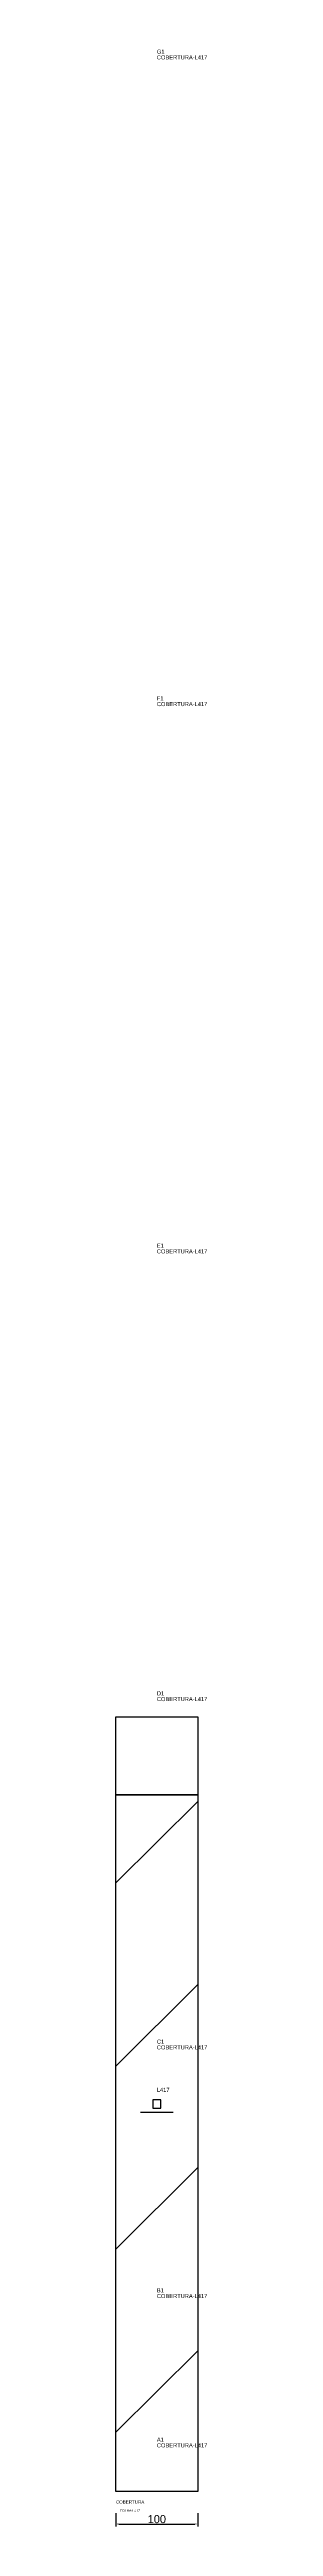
# Model space of a CAD drawing. Header units: metres. Extents: x 222 to 334, y -791 to 2246.
import ezdxf

# ---------------------------------------------------------------- set-up
doc = ezdxf.new("R2010")
doc.units = ezdxf.units.M
for name, color, linetype in [('3', 3, 'CONTINUOUS'), ('AUX00', 7, 'CONTINUOUS'), ('COTA', 241, 'CONTINUOUS'), ('FOLHA', 255, 'CONTINUOUS'), ('Hachura', 251, 'CONTINUOUS'), ('NOMENCLATURA', 7, 'CONTINUOUS'), ('Nível', 160, 'CONTINUOUS'), ('Painéis', 200, 'CONTINUOUS'), ('Pilares', 5, 'CONTINUOUS'), ('SARR_2.2x7', 40, 'CONTINUOUS')]:
    doc.layers.add(name, color=color, linetype=linetype)
doc.styles.add('ARIAL', font='Arial.ttf')
doc.styles.add('STR_STANDARD', font='arial.ttf')
doc.dimstyles.new('EZ DXF', dxfattribs={"dimtxt": 10, "dimasz": 3.5, "dimexe": 3, "dimexo": 1.5, "dimgap": 1, "dimtad": 1, "dimdec": 1, "dimdsep": 46, "dimcen": 2.5, "dimazin": 3, "dimtfac": 1, "dimtmove": 0, "dimatfit": 3})

msp = doc.modelspace()

# ---------------------------------------------------------------- hatches: boundary and pattern name
at = {"layer": 'Hachura'}
h = msp.add_hatch(dxfattribs=at)
h.set_pattern_fill('ANSI31', scale=50)
h.paths.add_polyline_path([(222.2, -748.32), (222.2, 201.5), (322.2, 201.5), (322.2, -748.32)])
h = msp.add_hatch(dxfattribs=at)
h.set_pattern_fill('ANSI31', scale=50)
h.paths.add_polyline_path([(222.2, -748.32), (222.2, 201.5), (322.2, 201.5), (322.2, -748.32)])

# ---------------------------------------------------------------- linework, layer by layer
at = {"layer": '3'}
msp.add_lwpolyline([(222.2, 105.68), (322.2, 105.68)], close=True, dxfattribs=at)
msp.add_lwpolyline([(222.2, 105.68), (322.2, 105.68)], close=True, dxfattribs=at)
at = {"layer": 'Painéis', "color": 200}
for p, q in [((222.2, -748.32), (222.2, 201.5)), ((222.2, 201.5), (322.2, 201.5)), ((222.2, -748.32), (222.2, 201.5)), ((222.2, 201.5), (322.2, 201.5)), ((322.2, 201.5), (322.2, -748.32)), ((322.2, 201.5), (322.2, -748.32)), ((322.2, -748.32), (222.2, -748.32)), ((322.2, -748.32), (222.2, -748.32))]:
    msp.add_line(p, q, dxfattribs=at)
at = {"layer": 'Pilares'}
msp.add_lwpolyline([(267.2, -278.41), (277.2, -278.41), (277.2, -268.41), (267.2, -268.41)], close=True, dxfattribs=at)
msp.add_lwpolyline([(267.2, -278.41), (277.2, -278.41), (277.2, -268.41), (267.2, -268.41)], close=True, dxfattribs=at)
at = {"layer": 'SARR_2.2x7'}
msp.add_line((252.2, -283.41), (292.2, -283.41), dxfattribs=at)
msp.add_line((252.2, -283.41), (292.2, -283.41), dxfattribs=at)

# ---------------------------------------------------------------- texts
at = {"layer": '3', "style": 'STR_STANDARD'}
for s, p in [('G1', (272.2, 2240.68)), ('G1', (272.2, 2240.68)), ('F1', (272.2, 1447.68)), ('F1', (272.2, 1447.68)), ('E1', (272.2, 776.68)), ('E1', (272.2, 776.68)), ('D1', (272.2, 227.68)), ('D1', (272.2, 227.68)), ('C1', (272.2, -199.32)), ('C1', (272.2, -199.32)), ('B1', (272.2, -504.32)), ('B1', (272.2, -504.32)), ('A1', (272.2, -687.32)), ('A1', (272.2, -687.32))]:
    msp.add_text(s, height=5, dxfattribs=at).set_placement(p)
at = {"layer": 'AUX00', "style": 'STR_STANDARD'}
for p in [(272.2, 2233.68), (272.2, 2233.68), (272.2, 1440.68), (272.2, 1440.68), (272.2, 769.68), (272.2, 769.68), (272.2, 220.68), (272.2, 220.68), (272.2, -206.32), (272.2, -206.32), (272.2, -511.32), (272.2, -511.32), (272.2, -694.32), (272.2, -694.32)]:
    msp.add_text('COBERTURA-L417', height=5, dxfattribs=at).set_placement(p)
at = {"layer": 'FOLHA'}
msp.add_text('FOLHA-L417', height=3, dxfattribs=at).set_placement((227.2, -773.32))
msp.add_text('FOLHA-L417', height=3, dxfattribs=at).set_placement((227.2, -773.32))
at = {"layer": 'NOMENCLATURA', "insert": (272.2, -253.41), "char_height": 5, "attachment_point": 1, "style": 'ARIAL'}
msp.add_mtext('L417', dxfattribs=at)
msp.add_mtext('L417', dxfattribs=at)
at = {"layer": 'Nível'}
msp.add_text('COBERTURA', height=4, dxfattribs=at).set_placement((222.2, -763.32))
msp.add_text('COBERTURA', height=4, dxfattribs=at).set_placement((222.2, -763.32))

# ---------------------------------------------------------------- dimensions: what is measured, and where the dimension line sits
at = {"layer": 'COTA'}
msp.add_linear_dim(base=(222.2, -788.32), p1=(222.2, -773.32), p2=(322.2, -773.32), dimstyle='EZ DXF', dxfattribs=at).render()
msp.add_linear_dim(base=(222.2, -788.32), p1=(222.2, -773.32), p2=(322.2, -773.32), dimstyle='EZ DXF', dxfattribs=at).render()

doc.saveas('drawing.dxf')
